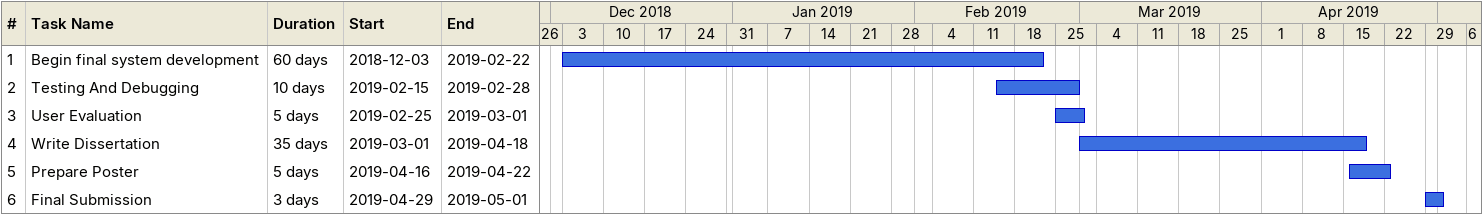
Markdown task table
| ID | Task | Duration | Start | Finish |
|---|---|---|---|---|
| 1 | Begin final system development | 60d | 2018-12-03 | 2019-02-22 |
| 2 | Testing And Debugging | 10d | 2019-02-15 | 2019-02-28 |
| 3 | User Evaluation | 5d | 2019-02-25 | 2019-03-01 |
| 4 | Write Dissertation | 35d | 2019-03-01 | 2019-04-18 |
| 5 | Prepare Poster | 5d | 2019-04-16 | 2019-04-22 |
| 6 | Final Submission | 3d | 2019-04-29 | 2019-05-01 |
